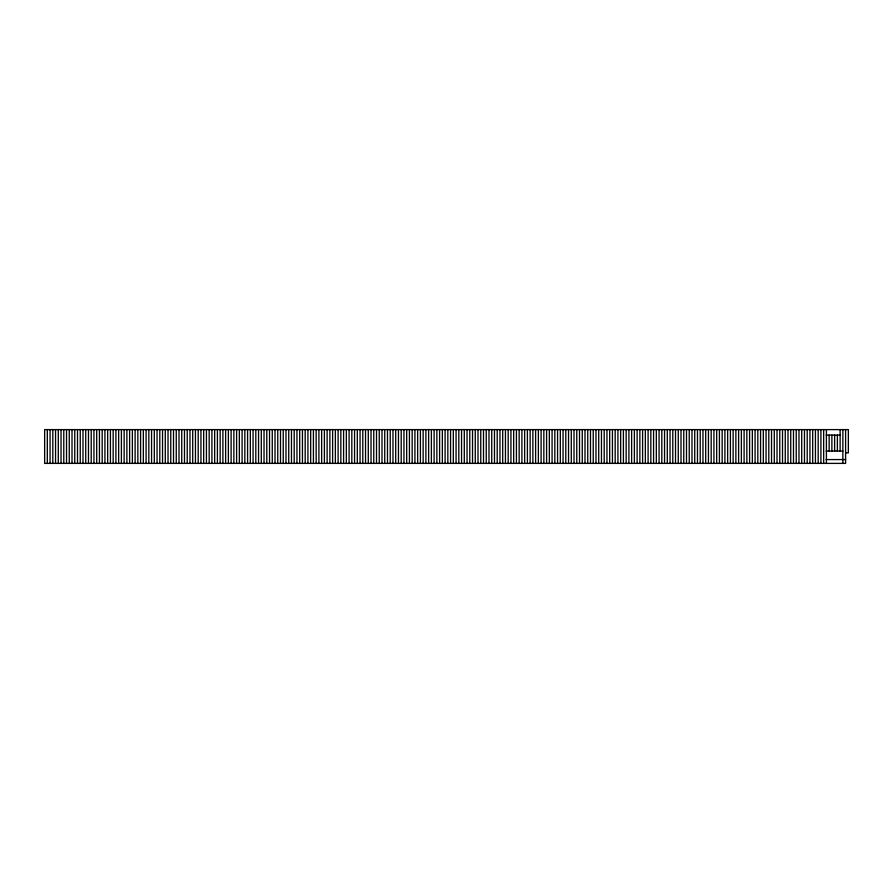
<?xml version="1.0" encoding="UTF-8"?>
<svg xmlns="http://www.w3.org/2000/svg" width="893" height="893" viewBox="0 0 893 893"><rect width="100%" height="100%" fill="white"/><g stroke="black" fill="none" stroke-linecap="round" stroke-linejoin="round"><path stroke-width="1.34" d="M826.181 435.092L840.123 435.092M826.137 451.065L842.858 451.065M845.604 452.874L848.35 452.874L848.35 429.611L44.65 429.611L44.65 463.389L845.604 463.389L845.604 429.611M826.103 459.571L845.604 459.571M842.858 429.611L842.858 463.389M840.123 429.611L840.123 451.065M837.377 435.092L837.377 451.065M834.631 435.092L834.631 451.065M831.885 435.092L831.885 451.065M829.15 435.092L829.15 451.065M826.405 429.611L826.405 463.389M823.659 429.611L823.659 463.389M820.913 429.611L820.913 463.389M818.178 429.611L818.178 463.389M815.432 429.611L815.432 463.389M812.686 429.611L812.686 463.389M809.94 429.611L809.94 463.389M807.205 429.611L807.205 463.389M804.459 429.611L804.459 463.389M801.713 429.611L801.713 463.389M798.967 429.611L798.967 463.389M796.232 429.611L796.232 463.389M793.486 429.611L793.486 463.389M790.74 429.611L790.74 463.389M787.994 429.611L787.994 463.389M785.26 429.611L785.26 463.389M782.514 429.611L782.514 463.389M779.768 429.611L779.768 463.389M777.022 429.611L777.022 463.389M774.287 429.611L774.287 463.389M771.541 429.611L771.541 463.389M768.795 429.611L768.795 463.389M766.049 429.611L766.049 463.389M763.314 429.611L763.314 463.389M760.568 429.611L760.568 463.389M757.822 429.611L757.822 463.389M755.076 429.611L755.076 463.389M752.341 429.611L752.341 463.389M749.595 429.611L749.595 463.389M746.849 429.611L746.849 463.389M744.103 429.611L744.103 463.389M741.369 429.611L741.369 463.389M738.623 429.611L738.623 463.389M735.877 429.611L735.877 463.389M733.131 429.611L733.131 463.389M730.396 429.611L730.396 463.389M727.65 429.611L727.65 463.389M724.904 429.611L724.904 463.389M722.158 429.611L722.158 463.389M719.412 429.611L719.412 463.389M716.677 429.611L716.677 463.389M713.931 429.611L713.931 463.389M711.185 429.611L711.185 463.389M708.439 429.611L708.439 463.389M705.704 429.611L705.704 463.389M702.958 429.611L702.958 463.389M700.212 429.611L700.212 463.389M697.466 429.611L697.466 463.389M694.732 429.611L694.732 463.389M691.986 429.611L691.986 463.389M689.24 429.611L689.24 463.389M686.494 429.611L686.494 463.389M683.759 429.611L683.759 463.389M681.013 429.611L681.013 463.389M678.267 429.611L678.267 463.389M675.521 429.611L675.521 463.389M672.786 429.611L672.786 463.389M670.04 429.611L670.04 463.389M667.294 429.611L667.294 463.389M664.548 429.611L664.548 463.389M661.813 429.611L661.813 463.389M659.067 429.611L659.067 463.389M656.322 429.611L656.322 463.389M653.576 429.611L653.576 463.389M650.841 429.611L650.841 463.389M648.095 429.611L648.095 463.389M645.349 429.611L645.349 463.389M642.603 429.611L642.603 463.389M639.868 429.611L639.868 463.389M637.122 429.611L637.122 463.389M634.376 429.611L634.376 463.389M631.63 429.611L631.63 463.389M628.895 429.611L628.895 463.389M626.149 429.611L626.149 463.389M623.403 429.611L623.403 463.389M620.657 429.611L620.657 463.389M617.923 429.611L617.923 463.389M615.177 429.611L615.177 463.389M612.431 429.611L612.431 463.389M609.685 429.611L609.685 463.389M606.95 429.611L606.95 463.389M604.204 429.611L604.204 463.389M601.458 429.611L601.458 463.389M598.712 429.611L598.712 463.389M595.977 429.611L595.977 463.389M593.231 429.611L593.231 463.389M590.485 429.611L590.485 463.389M587.739 429.611L587.739 463.389M584.993 429.611L584.993 463.389M582.258 429.611L582.258 463.389M579.512 429.611L579.512 463.389M576.766 429.611L576.766 463.389M574.02 429.611L574.02 463.389M571.286 429.611L571.286 463.389M568.54 429.611L568.54 463.389M565.794 429.611L565.794 463.389M563.048 429.611L563.048 463.389M560.313 429.611L560.313 463.389M557.567 429.611L557.567 463.389M554.821 429.611L554.821 463.389M552.075 429.611L552.075 463.389M549.34 429.611L549.34 463.389M546.594 429.611L546.594 463.389M543.848 429.611L543.848 463.389M541.102 429.611L541.102 463.389M538.367 429.611L538.367 463.389M535.621 429.611L535.621 463.389M532.875 429.611L532.875 463.389M530.129 429.611L530.129 463.389M527.395 429.611L527.395 463.389M524.649 429.611L524.649 463.389M521.903 429.611L521.903 463.389M519.157 429.611L519.157 463.389M516.422 429.611L516.422 463.389M513.676 429.611L513.676 463.389M510.93 429.611L510.93 463.389M508.184 429.611L508.184 463.389M505.449 429.611L505.449 463.389M502.703 429.611L502.703 463.389M499.957 429.611L499.957 463.389M497.211 429.611L497.211 463.389M494.476 429.611L494.476 463.389M491.73 429.611L491.73 463.389M488.984 429.611L488.984 463.389M486.238 429.611L486.238 463.389M483.504 429.611L483.504 463.389M480.758 429.611L480.758 463.389M478.012 429.611L478.012 463.389M475.266 429.611L475.266 463.389M472.531 429.611L472.531 463.389M469.785 429.611L469.785 463.389M467.039 429.611L467.039 463.389M464.293 429.611L464.293 463.389M461.547 429.611L461.547 463.389M458.812 429.611L458.812 463.389M456.066 429.611L456.066 463.389M453.32 429.611L453.32 463.389M450.574 429.611L450.574 463.389M447.839 429.611L447.839 463.389M445.094 429.611L445.094 463.389M442.348 429.611L442.348 463.389M439.602 429.611L439.602 463.389M436.867 429.611L436.867 463.389M434.121 429.611L434.121 463.389M431.375 429.611L431.375 463.389M428.629 429.611L428.629 463.389M425.894 429.611L425.894 463.389M423.148 429.611L423.148 463.389M420.402 429.611L420.402 463.389M417.656 429.611L417.656 463.389M414.921 429.611L414.921 463.389M412.175 429.611L412.175 463.389M409.429 429.611L409.429 463.389M406.683 429.611L406.683 463.389M403.949 429.611L403.949 463.389M401.203 429.611L401.203 463.389M398.457 429.611L398.457 463.389M395.711 429.611L395.711 463.389M392.976 429.611L392.976 463.389M390.23 429.611L390.23 463.389M387.484 429.611L387.484 463.389M384.738 429.611L384.738 463.389M382.003 429.611L382.003 463.389M379.257 429.611L379.257 463.389M376.511 429.611L376.511 463.389M373.765 429.611L373.765 463.389M371.03 429.611L371.03 463.389M368.284 429.611L368.284 463.389M365.538 429.611L365.538 463.389M362.792 429.611L362.792 463.389M360.058 429.611L360.058 463.389M357.312 429.611L357.312 463.389M354.566 429.611L354.566 463.389M351.82 429.611L351.82 463.389M349.085 429.611L349.085 463.389M346.339 429.611L346.339 463.389M343.593 429.611L343.593 463.389M340.847 429.611L340.847 463.389M338.112 429.611L338.112 463.389M335.366 429.611L335.366 463.389M332.62 429.611L332.62 463.389M329.874 429.611L329.874 463.389M327.128 429.611L327.128 463.389M324.393 429.611L324.393 463.389M321.647 429.611L321.647 463.389M318.901 429.611L318.901 463.389M316.155 429.611L316.155 463.389M313.421 429.611L313.421 463.389M310.675 429.611L310.675 463.389M307.929 429.611L307.929 463.389M305.183 429.611L305.183 463.389M302.448 429.611L302.448 463.389M299.702 429.611L299.702 463.389M296.956 429.611L296.956 463.389M294.21 429.611L294.21 463.389M291.475 429.611L291.475 463.389M288.729 429.611L288.729 463.389M285.983 429.611L285.983 463.389M283.237 429.611L283.237 463.389M280.502 429.611L280.502 463.389M277.756 429.611L277.756 463.389M275.011 429.611L275.011 463.389M272.265 429.611L272.265 463.389M269.53 429.611L269.53 463.389M266.784 429.611L266.784 463.389M264.038 429.611L264.038 463.389M261.292 429.611L261.292 463.389M258.557 429.611L258.557 463.389M255.811 429.611L255.811 463.389M253.065 429.611L253.065 463.389M250.319 429.611L250.319 463.389M247.584 429.611L247.584 463.389M244.838 429.611L244.838 463.389M242.092 429.611L242.092 463.389M239.346 429.611L239.346 463.389M236.612 429.611L236.612 463.389M233.866 429.611L233.866 463.389M231.12 429.611L231.12 463.389M228.374 429.611L228.374 463.389M225.639 429.611L225.639 463.389M222.893 429.611L222.893 463.389M220.147 429.611L220.147 463.389M217.401 429.611L217.401 463.389M214.666 429.611L214.666 463.389M211.92 429.611L211.92 463.389M209.174 429.611L209.174 463.389M206.428 429.611L206.428 463.389M203.682 429.611L203.682 463.389M200.947 429.611L200.947 463.389M198.201 429.611L198.201 463.389M195.455 429.611L195.455 463.389M192.709 429.611L192.709 463.389M189.975 429.611L189.975 463.389M187.229 429.611L187.229 463.389M184.483 429.611L184.483 463.389M181.737 429.611L181.737 463.389M179.002 429.611L179.002 463.389M176.256 429.611L176.256 463.389M173.51 429.611L173.51 463.389M170.764 429.611L170.764 463.389M168.029 429.611L168.029 463.389M165.283 429.611L165.283 463.389M162.537 429.611L162.537 463.389M159.791 429.611L159.791 463.389M157.056 429.611L157.056 463.389M154.31 429.611L154.31 463.389M151.564 429.611L151.564 463.389M148.818 429.611L148.818 463.389M146.084 429.611L146.084 463.389M143.338 429.611L143.338 463.389M140.592 429.611L140.592 463.389M137.846 429.611L137.846 463.389M135.111 429.611L135.111 463.389M132.365 429.611L132.365 463.389M129.619 429.611L129.619 463.389M126.873 429.611L126.873 463.389M124.138 429.611L124.138 463.389M121.392 429.611L121.392 463.389M118.646 429.611L118.646 463.389M115.9 429.611L115.9 463.389M113.165 429.611L113.165 463.389M110.419 429.611L110.419 463.389M107.673 429.611L107.673 463.389M104.927 429.611L104.927 463.389M102.193 429.611L102.193 463.389M99.447 429.611L99.447 463.389M96.701 429.611L96.701 463.389M93.955 429.611L93.955 463.389M91.22 429.611L91.22 463.389M88.474 429.611L88.474 463.389M85.728 429.611L85.728 463.389M82.982 429.611L82.982 463.389M80.247 429.611L80.247 463.389M77.501 429.611L77.501 463.389M74.755 429.611L74.755 463.389M72.009 429.611L72.009 463.389M69.263 429.611L69.263 463.389M66.528 429.611L66.528 463.389M63.783 429.611L63.783 463.389M61.037 429.611L61.037 463.389M58.291 429.611L58.291 463.389M55.556 429.611L55.556 463.389M52.81 429.611L52.81 463.389M50.064 429.611L50.064 463.389M47.318 429.611L47.318 463.389"/></g></svg>
